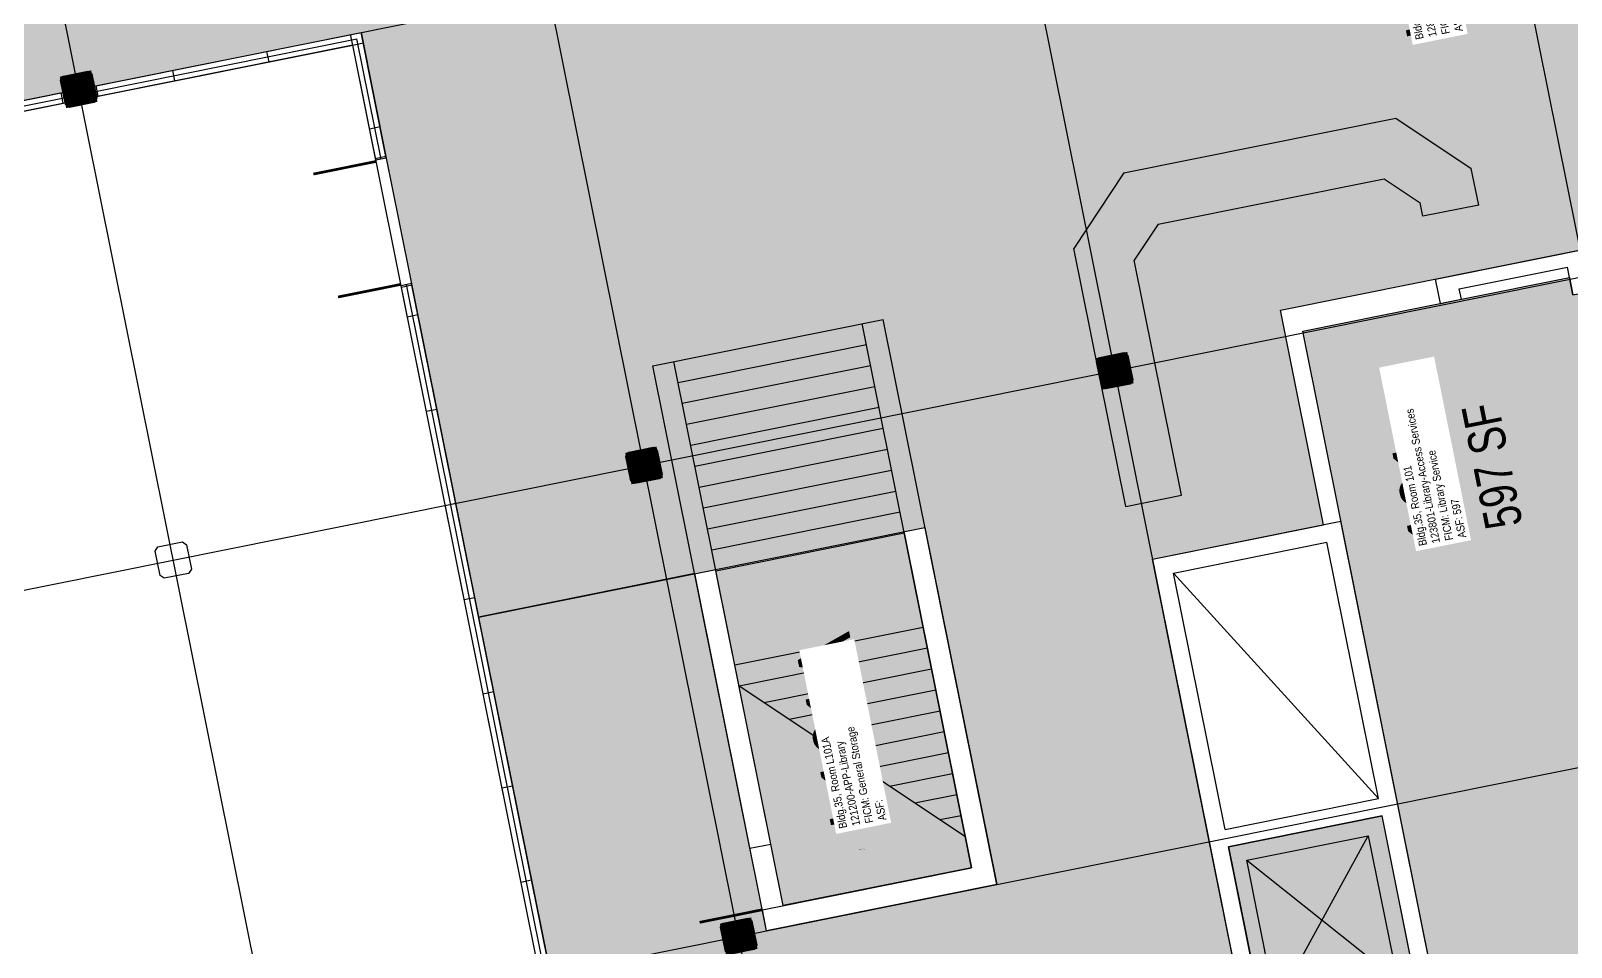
# Model space of a CAD drawing. Header units: inches. Extents: x 69201055 to 69205028, y 27678536 to 27681908.
# Drawn here: x 69203412 to 69204278, y 27679836 to 27680352 of the extents above; entities that cross this region are included whole.
import ezdxf
from ezdxf.enums import TextEntityAlignment as Align

# ---------------------------------------------------------------- set-up
doc = ezdxf.new("R2010")
doc.units = ezdxf.units.IN
doc.header["$LTSCALE"] = 10
doc.header["$MEASUREMENT"] = 0
doc.layers.get('0').update_dxf_attribs({"linetype": 'CONTINUOUS'})
for name, color, linetype in [('A-COLS', 5, 'CONTINUOUS'), ('A-DOOR', 2, 'CONTINUOUS'), ('A-FLOR', 3, 'CONTINUOUS'), ('A-GLAZ', 1, 'CONTINUOUS'), ('A-GRID', 1, 'CONTINUOUS'), ('A-IDEN-RNUM', 7, 'CONTINUOUS'), ('A-IDEN-SNUM', 4, 'CONTINUOUS'), ('A-IDEN-VNUM', 4, 'CONTINUOUS'), ('A-WALL', 5, 'CONTINUOUS'), ('AREA-ASSIGN', 7, 'CONTINUOUS'), ('AREA-GROSS', 1, 'CONTINUOUS'), ('AREA-TEXT', 3, 'CONTINUOUS'), ('Rooms-Category-Color', 7, 'CONTINUOUS'), ('Rooms-College-Color', 7, 'CONTINUOUS'), ('Rooms-Department-Color', 7, 'CONTINUOUS'), ('Rooms-Division-Color', 7, 'CONTINUOUS'), ('Rooms-Information', 7, 'CONTINUOUS')]:
    doc.layers.add(name, color=color, linetype=linetype)
doc.styles.add('CP_AREA', font='arial.ttf', dxfattribs={"height": 15})
doc.styles.add('CP_ROOMSNUMBER', font='arial.ttf', dxfattribs={"height": 1})
doc.styles.add('CP_ROOMVNUMBER', font='arial.ttf', dxfattribs={"width": 0.85, "height": 0.075})

# ---------------------------------------------------------------- blocks, each defined once
blk = doc.blocks.new('COL')
at = {"layer": 'A-COLS', "const_width": 18}
blk.add_lwpolyline([(0, 9), (0, -9)], dxfattribs=at)
at = {"layer": 'A-COLS'}
blk.add_lwpolyline([(9, 7), (9, -7), (7, -9), (-7, -9), (-9, -7), (-9, 7), (-7, 9), (7, 9)], close=True, dxfattribs=at)

msp = doc.modelspace()

# ---------------------------------------------------------------- hatches: boundary and pattern name
at = {"layer": 'Rooms-Category-Color', "true_color": 0xadadad}
for points in [[(69202189.7, 27679682), (69202220.46, 27679529.06), (69202223.4, 27679529.65), (69202258.69, 27679536.75), (69202461.63, 27679577.56), (69202482.22, 27679581.7), (69202488.1, 27679582.88), (69202493.98, 27679584.06), (69202507.71, 27679586.82), (69202543, 27679593.92), (69202591.04, 27679603.58), (69202507.65, 27680018.28), (69202506.47, 27680024.16), (69202486.36, 27680124.16), (69202485.77, 27680127.1), (69203597.52, 27680350.64), (69203611.71, 27680280.05), (69203618.81, 27680244.76), (69203663.61, 27680021.95), (69203914.59, 27680072.41), (69203954.95, 27679871.7), (69203825.54, 27679845.68), (69203785.18, 27680046.39), (69203663.61, 27680021.95), (69203703.97, 27679821.24), (69203704.56, 27679818.3), (69203714.22, 27679770.26), (69203721.32, 27679734.96), (69203729.99, 27679691.83), (69203732.93, 27679692.42), (69203782.93, 27679702.47), (69203788.81, 27679703.65), (69203830.97, 27679712.13), (69203832.93, 27679712.53), (69203838.81, 27679713.71), (69204100.57, 27679766.34), (69204073.57, 27679900.65), (69204042.62, 27680054.57), (69204138.7, 27680073.89), (69204114.45, 27680194.48), (69204538.95, 27680279.83), (69204544.83, 27680281.02), (69204541.09, 27680299.64), (69204533.99, 27680334.94), (69204533.4, 27680337.88), (69204526.3, 27680373.17), (69204513.29, 27680437.88), (69204506.2, 27680473.17), (69204505.21, 27680478.07), (69204498.12, 27680513.37), (69204496.34, 27680522.19), (69204492.79, 27680539.84), (69204473.28, 27680636.89), (69204052.7, 27680552.33), (69203956.62, 27680533.01), (69203952.7, 27680532.22), (69203155.65, 27680371.95), (69203156.24, 27680369.01), (69203151.26, 27680368.01), (69203150.36, 27680367.83), (69202878.79, 27680313.23), (69202843.5, 27680306.13), (69202235.67, 27680183.91), (69202165.08, 27680169.72), (69202097.43, 27680156.12), (69202097.83, 27680154.15), (69202098.62, 27680150.23), (69202099.01, 27680148.27), (69202104.92, 27680118.86), (69202105.71, 27680114.94), (69202106.11, 27680112.98), (69202118.13, 27680053.18), (69202115.19, 27680052.58), (69202123.96, 27680008.98), (69202132.24, 27679967.81), (69202147, 27679894.38), (69202155.28, 27679853.2)], [(69204172.31, 27679805.25), (69204191.92, 27679809.19), (69204171.62, 27679910.17), (69204085.34, 27679892.82), (69204105.65, 27679791.84), (69204125.25, 27679795.78), (69204127.23, 27679785.98), (69204107.62, 27679782.04), (69204116.09, 27679739.88), (69204116.29, 27679738.9), (69204116.49, 27679737.92), (69204123.19, 27679704.59), (69204123.59, 27679702.63), (69204126.15, 27679689.88), (69204126.94, 27679685.96), (69204129.7, 27679672.24), (69204215.97, 27679689.58), (69204213.21, 27679703.31), (69204212.42, 27679707.23), (69204209.86, 27679719.97), (69204202.76, 27679755.27), (69204202.57, 27679756.25), (69204193.89, 27679799.38), (69204174.28, 27679795.44)]]:
    msp.add_hatch(color=253, dxfattribs=at).paths.add_polyline_path(points)
at = {"layer": 'Rooms-Category-Color', "true_color": 0x99d7b2}
msp.add_hatch(color=253, dxfattribs=at).paths.add_polyline_path([(69204127.01, 27680182.72), (69204216.23, 27680200.66), (69204277.01, 27680212.88), (69204278.98, 27680203.08), (69204285.84, 27680204.46), (69204389.93, 27679686.82), (69204233.07, 27679655.28)])
at = {"layer": 'Rooms-Category-Color', "true_color": 0xe3c5e1}
msp.add_hatch(color=254, dxfattribs=at).paths.add_polyline_path([(69203940.82, 27679881.1), (69203834.94, 27679859.81), (69203797.09, 27680048.04), (69203902.97, 27680069.33)])
at = {"layer": 'Rooms-College-Color', "true_color": 0xadadad}
for points in [[(69202189.7, 27679682), (69202220.46, 27679529.06), (69202223.4, 27679529.65), (69202258.69, 27679536.75), (69202461.63, 27679577.56), (69202482.22, 27679581.7), (69202488.1, 27679582.88), (69202493.98, 27679584.06), (69202507.71, 27679586.82), (69202543, 27679593.92), (69202591.04, 27679603.58), (69202507.65, 27680018.28), (69202506.47, 27680024.16), (69202486.36, 27680124.16), (69202485.77, 27680127.1), (69203597.52, 27680350.64), (69203611.71, 27680280.05), (69203618.81, 27680244.76), (69203663.61, 27680021.95), (69203914.59, 27680072.41), (69203954.95, 27679871.7), (69203825.54, 27679845.68), (69203785.18, 27680046.39), (69203663.61, 27680021.95), (69203703.97, 27679821.24), (69203704.56, 27679818.3), (69203714.22, 27679770.26), (69203721.32, 27679734.96), (69203729.99, 27679691.83), (69203732.93, 27679692.42), (69203782.93, 27679702.47), (69203788.81, 27679703.65), (69203830.97, 27679712.13), (69203832.93, 27679712.53), (69203838.81, 27679713.71), (69204100.57, 27679766.34), (69204073.57, 27679900.65), (69204042.62, 27680054.57), (69204138.7, 27680073.89), (69204114.45, 27680194.48), (69204538.95, 27680279.83), (69204544.83, 27680281.02), (69204541.09, 27680299.64), (69204533.99, 27680334.94), (69204533.4, 27680337.88), (69204526.3, 27680373.17), (69204513.29, 27680437.88), (69204506.2, 27680473.17), (69204505.21, 27680478.07), (69204498.12, 27680513.37), (69204496.34, 27680522.19), (69204492.79, 27680539.84), (69204473.28, 27680636.89), (69204052.7, 27680552.33), (69203956.62, 27680533.01), (69203952.7, 27680532.22), (69203155.65, 27680371.95), (69203156.24, 27680369.01), (69203151.26, 27680368.01), (69203150.36, 27680367.83), (69202878.79, 27680313.23), (69202843.5, 27680306.13), (69202235.67, 27680183.91), (69202165.08, 27680169.72), (69202097.43, 27680156.12), (69202097.83, 27680154.15), (69202098.62, 27680150.23), (69202099.01, 27680148.27), (69202104.92, 27680118.86), (69202105.71, 27680114.94), (69202106.11, 27680112.98), (69202118.13, 27680053.18), (69202115.19, 27680052.58), (69202123.96, 27680008.98), (69202132.24, 27679967.81), (69202147, 27679894.38), (69202155.28, 27679853.2)], [(69203940.82, 27679881.1), (69203834.94, 27679859.81), (69203797.09, 27680048.04), (69203902.97, 27680069.33)]]:
    msp.add_hatch(color=253, dxfattribs=at).paths.add_polyline_path(points)
at = {"layer": 'Rooms-College-Color', "true_color": 0x80bc67}
for points in [[(69204127.01, 27680182.72), (69204216.23, 27680200.66), (69204277.01, 27680212.88), (69204278.98, 27680203.08), (69204285.84, 27680204.46), (69204389.93, 27679686.82), (69204233.07, 27679655.28)], [(69204172.31, 27679805.25), (69204191.92, 27679809.19), (69204171.62, 27679910.17), (69204085.34, 27679892.82), (69204105.65, 27679791.84), (69204125.25, 27679795.78), (69204127.23, 27679785.98), (69204107.62, 27679782.04), (69204116.09, 27679739.88), (69204116.29, 27679738.9), (69204116.49, 27679737.92), (69204123.19, 27679704.59), (69204123.59, 27679702.63), (69204126.15, 27679689.88), (69204126.94, 27679685.96), (69204129.7, 27679672.24), (69204215.97, 27679689.58), (69204213.21, 27679703.31), (69204212.42, 27679707.23), (69204209.86, 27679719.97), (69204202.76, 27679755.27), (69204202.57, 27679756.25), (69204193.89, 27679799.38), (69204174.28, 27679795.44)]]:
    msp.add_hatch(color=83, dxfattribs=at).paths.add_polyline_path(points)
at = {"layer": 'Rooms-Department-Color', "true_color": 0xacacac}
for points in [[(69202189.7, 27679682), (69202220.46, 27679529.06), (69202223.4, 27679529.65), (69202258.69, 27679536.75), (69202461.63, 27679577.56), (69202482.22, 27679581.7), (69202488.1, 27679582.88), (69202493.98, 27679584.06), (69202507.71, 27679586.82), (69202543, 27679593.92), (69202591.04, 27679603.58), (69202507.65, 27680018.28), (69202506.47, 27680024.16), (69202486.36, 27680124.16), (69202485.77, 27680127.1), (69203597.52, 27680350.64), (69203611.71, 27680280.05), (69203618.81, 27680244.76), (69203663.61, 27680021.95), (69203914.59, 27680072.41), (69203954.95, 27679871.7), (69203825.54, 27679845.68), (69203785.18, 27680046.39), (69203663.61, 27680021.95), (69203703.97, 27679821.24), (69203704.56, 27679818.3), (69203714.22, 27679770.26), (69203721.32, 27679734.96), (69203729.99, 27679691.83), (69203732.93, 27679692.42), (69203782.93, 27679702.47), (69203788.81, 27679703.65), (69203830.97, 27679712.13), (69203832.93, 27679712.53), (69203838.81, 27679713.71), (69204100.57, 27679766.34), (69204073.57, 27679900.65), (69204042.62, 27680054.57), (69204138.7, 27680073.89), (69204114.45, 27680194.48), (69204538.95, 27680279.83), (69204544.83, 27680281.02), (69204541.09, 27680299.64), (69204533.99, 27680334.94), (69204533.4, 27680337.88), (69204526.3, 27680373.17), (69204513.29, 27680437.88), (69204506.2, 27680473.17), (69204505.21, 27680478.07), (69204498.12, 27680513.37), (69204496.34, 27680522.19), (69204492.79, 27680539.84), (69204473.28, 27680636.89), (69204052.7, 27680552.33), (69203956.62, 27680533.01), (69203952.7, 27680532.22), (69203155.65, 27680371.95), (69203156.24, 27680369.01), (69203151.26, 27680368.01), (69203150.36, 27680367.83), (69202878.79, 27680313.23), (69202843.5, 27680306.13), (69202235.67, 27680183.91), (69202165.08, 27680169.72), (69202097.43, 27680156.12), (69202097.83, 27680154.15), (69202098.62, 27680150.23), (69202099.01, 27680148.27), (69202104.92, 27680118.86), (69202105.71, 27680114.94), (69202106.11, 27680112.98), (69202118.13, 27680053.18), (69202115.19, 27680052.58), (69202123.96, 27680008.98), (69202132.24, 27679967.81), (69202147, 27679894.38), (69202155.28, 27679853.2)], [(69204172.31, 27679805.25), (69204191.92, 27679809.19), (69204171.62, 27679910.17), (69204085.34, 27679892.82), (69204105.65, 27679791.84), (69204125.25, 27679795.78), (69204127.23, 27679785.98), (69204107.62, 27679782.04), (69204116.09, 27679739.88), (69204116.29, 27679738.9), (69204116.49, 27679737.92), (69204123.19, 27679704.59), (69204123.59, 27679702.63), (69204126.15, 27679689.88), (69204126.94, 27679685.96), (69204129.7, 27679672.24), (69204215.97, 27679689.58), (69204213.21, 27679703.31), (69204212.42, 27679707.23), (69204209.86, 27679719.97), (69204202.76, 27679755.27), (69204202.57, 27679756.25), (69204193.89, 27679799.38), (69204174.28, 27679795.44)]]:
    msp.add_hatch(color=253, dxfattribs=at).paths.add_polyline_path(points)
at = {"layer": 'Rooms-Department-Color', "true_color": 0x62f98f}
for points in [[(69204127.01, 27680182.72), (69204216.23, 27680200.66), (69204277.01, 27680212.88), (69204278.98, 27680203.08), (69204285.84, 27680204.46), (69204389.93, 27679686.82), (69204233.07, 27679655.28)], [(69203940.82, 27679881.1), (69203834.94, 27679859.81), (69203797.09, 27680048.04), (69203902.97, 27680069.33)]]:
    msp.add_hatch(color=91, dxfattribs=at).paths.add_polyline_path(points)
at = {"layer": 'Rooms-Division-Color', "true_color": 0xadadad}
for points in [[(69202189.7, 27679682), (69202220.46, 27679529.06), (69202223.4, 27679529.65), (69202258.69, 27679536.75), (69202461.63, 27679577.56), (69202482.22, 27679581.7), (69202488.1, 27679582.88), (69202493.98, 27679584.06), (69202507.71, 27679586.82), (69202543, 27679593.92), (69202591.04, 27679603.58), (69202507.65, 27680018.28), (69202506.47, 27680024.16), (69202486.36, 27680124.16), (69202485.77, 27680127.1), (69203597.52, 27680350.64), (69203611.71, 27680280.05), (69203618.81, 27680244.76), (69203663.61, 27680021.95), (69203914.59, 27680072.41), (69203954.95, 27679871.7), (69203825.54, 27679845.68), (69203785.18, 27680046.39), (69203663.61, 27680021.95), (69203703.97, 27679821.24), (69203704.56, 27679818.3), (69203714.22, 27679770.26), (69203721.32, 27679734.96), (69203729.99, 27679691.83), (69203732.93, 27679692.42), (69203782.93, 27679702.47), (69203788.81, 27679703.65), (69203830.97, 27679712.13), (69203832.93, 27679712.53), (69203838.81, 27679713.71), (69204100.57, 27679766.34), (69204073.57, 27679900.65), (69204042.62, 27680054.57), (69204138.7, 27680073.89), (69204114.45, 27680194.48), (69204538.95, 27680279.83), (69204544.83, 27680281.02), (69204541.09, 27680299.64), (69204533.99, 27680334.94), (69204533.4, 27680337.88), (69204526.3, 27680373.17), (69204513.29, 27680437.88), (69204506.2, 27680473.17), (69204505.21, 27680478.07), (69204498.12, 27680513.37), (69204496.34, 27680522.19), (69204492.79, 27680539.84), (69204473.28, 27680636.89), (69204052.7, 27680552.33), (69203956.62, 27680533.01), (69203952.7, 27680532.22), (69203155.65, 27680371.95), (69203156.24, 27680369.01), (69203151.26, 27680368.01), (69203150.36, 27680367.83), (69202878.79, 27680313.23), (69202843.5, 27680306.13), (69202235.67, 27680183.91), (69202165.08, 27680169.72), (69202097.43, 27680156.12), (69202097.83, 27680154.15), (69202098.62, 27680150.23), (69202099.01, 27680148.27), (69202104.92, 27680118.86), (69202105.71, 27680114.94), (69202106.11, 27680112.98), (69202118.13, 27680053.18), (69202115.19, 27680052.58), (69202123.96, 27680008.98), (69202132.24, 27679967.81), (69202147, 27679894.38), (69202155.28, 27679853.2)], [(69204172.31, 27679805.25), (69204191.92, 27679809.19), (69204171.62, 27679910.17), (69204085.34, 27679892.82), (69204105.65, 27679791.84), (69204125.25, 27679795.78), (69204127.23, 27679785.98), (69204107.62, 27679782.04), (69204116.09, 27679739.88), (69204116.29, 27679738.9), (69204116.49, 27679737.92), (69204123.19, 27679704.59), (69204123.59, 27679702.63), (69204126.15, 27679689.88), (69204126.94, 27679685.96), (69204129.7, 27679672.24), (69204215.97, 27679689.58), (69204213.21, 27679703.31), (69204212.42, 27679707.23), (69204209.86, 27679719.97), (69204202.76, 27679755.27), (69204202.57, 27679756.25), (69204193.89, 27679799.38), (69204174.28, 27679795.44)]]:
    msp.add_hatch(color=253, dxfattribs=at).paths.add_polyline_path(points)
at = {"layer": 'Rooms-Division-Color', "true_color": 0x62f98f}
for points in [[(69204127.01, 27680182.72), (69204216.23, 27680200.66), (69204277.01, 27680212.88), (69204278.98, 27680203.08), (69204285.84, 27680204.46), (69204389.93, 27679686.82), (69204233.07, 27679655.28)], [(69203940.82, 27679881.1), (69203834.94, 27679859.81), (69203797.09, 27680048.04), (69203902.97, 27680069.33)]]:
    msp.add_hatch(color=91, dxfattribs=at).paths.add_polyline_path(points)

# ---------------------------------------------------------------- linework, layer by layer
at = {"layer": 'A-DOOR'}
for points in [[(69203605.98, 27680278.14, 1.5, 1.5, 0), (69203570.69, 27680271.04, 0, 0, 0), (69203570.83, 27680270.3, 0, 0, 0.414214), (69203614.4, 27680243.87, 0, 0, 0.414214)], [(69203619.88, 27680209.02, 1.5, 1.5, 0), (69203584.58, 27680201.92, 0, 0, 0), (69203584.44, 27680202.66, 0, 0, -0.414214), (69203614.4, 27680243.87, 0, 0, -0.414214)], [(69203823.17, 27679857.45, 1.5, 1.5, 0), (69203787.88, 27679850.35, 0, 0, 0), (69203787.73, 27679851.08, 0, 0, -0.402069), (69203816.22, 27679892.03, 0, 0, -0.414214)]]:
    msp.add_lwpolyline(points, format="xyseb", dxfattribs=at)
at = {"layer": 'A-FLOR'}
for p, q in [((69204026.51, 27680271.66), (69204179.45, 27680302.41)), ((69204179.45, 27680302.41), (69204221.84, 27680274.21)), ((69204225.98, 27680253.62), (69204221.84, 27680274.21)), ((69204026.51, 27680271.66), (69203998.31, 27680229.27)), ((69204045.81, 27680242.9), (69204172.76, 27680268.42)), ((69204172.76, 27680268.42), (69204193.08, 27680254.91)), ((69204194.61, 27680247.32), (69204193.08, 27680254.91)), ((69204225.98, 27680253.62), (69204194.61, 27680247.32)), ((69204045.81, 27680242.9), (69204032.3, 27680222.58)), ((69204027.49, 27680084.17), (69203998.31, 27680229.27)), ((69204058.86, 27680090.48), (69204032.3, 27680222.58)), ((69203761.67, 27680163.32), (69203891.08, 27680189.34)), ((69203940.82, 27679881.1), (69203879.31, 27680186.98)), ((69203954.95, 27679871.7), (69203891.08, 27680189.34)), ((69203775.8, 27680153.92), (69203881.68, 27680175.21)), ((69203816.22, 27679892.03), (69203761.67, 27680163.32)), ((69203827.98, 27679894.4), (69203773.43, 27680165.69)), ((69203778.16, 27680142.16), (69203884.04, 27680163.45)), ((69203780.53, 27680130.39), (69203886.41, 27680151.68)), ((69203782.89, 27680118.63), (69203888.78, 27680139.92)), ((69203785.26, 27680106.87), (69203891.14, 27680128.16)), ((69203787.63, 27680095.1), (69203893.51, 27680116.39)), ((69203789.99, 27680083.34), (69203895.87, 27680104.63)), ((69203792.36, 27680071.57), (69203898.24, 27680092.86)), ((69204027.49, 27680084.17), (69204058.86, 27680090.48)), ((69203794.72, 27680059.81), (69203900.6, 27680081.1)), ((69203797.09, 27680048.04), (69203902.97, 27680069.33)), ((69204054.39, 27680046.74), (69204169.64, 27679919.97)), ((69203807.73, 27679995.1), (69203913.61, 27680016.39)), ((69203810.1, 27679983.34), (69203915.98, 27680004.63)), ((69203824.14, 27679973.92), (69203918.34, 27679992.86)), ((69203810.11, 27679983.26), (69203937.31, 27679898.57)), ((69203838.26, 27679964.52), (69203920.71, 27679981.1)), ((69203852.38, 27679955.12), (69203923.08, 27679969.33)), ((69203866.5, 27679945.72), (69203925.44, 27679957.57)), ((69203880.61, 27679936.32), (69203927.81, 27679945.81)), ((69203894.73, 27679926.91), (69203930.17, 27679934.04)), ((69203908.85, 27679917.51), (69203932.54, 27679922.28)), ((69203922.97, 27679908.11), (69203934.9, 27679910.51)), ((69204095.54, 27679885.27), (69204163.92, 27679899.02)), ((69204111.88, 27679804.04), (69204163.92, 27679899.02)), ((69204163.92, 27679899.02), (69204180.25, 27679817.79)), ((69204111.88, 27679804.04), (69204095.54, 27679885.27)), ((69204095.54, 27679885.27), (69204180.25, 27679817.79)), ((69203825.54, 27679845.68), (69203823.17, 27679857.45))]:
    msp.add_line(p, q, dxfattribs=at)
for points in [[(69203816.22, 27679892.03), (69203827.98, 27679894.4)], [(69203823.17, 27679857.45), (69203940.82, 27679881.1)], [(69203825.54, 27679845.68), (69203954.95, 27679871.7)]]:
    msp.add_lwpolyline(points, dxfattribs=at)
at = {"layer": 'A-GLAZ'}
for p, q in [((69203447.52, 27680320.48), (69203597.52, 27680350.64)), ((69203611.71, 27680280.05), (69203597.52, 27680350.64)), ((69203448.12, 27680317.54), (69203595.17, 27680347.11)), ((69203448.71, 27680314.6), (69203592.82, 27680343.58)), ((69203592.82, 27680343.58), (69203591.64, 27680349.46)), ((69203592.82, 27680343.58), (69203598.7, 27680344.76)), ((69203605.83, 27680278.87), (69203592.82, 27680343.58)), ((69203608.77, 27680279.46), (69203595.17, 27680347.11)), ((69203545.76, 27680334.11), (69203544.58, 27680340)), ((69203492.82, 27680323.47), (69203491.64, 27680329.35)), ((69203182.82, 27680267.26), (69203429.88, 27680316.93)), ((69203430.08, 27680310.85), (69203428.9, 27680316.73)), ((69203449.69, 27680314.8), (69203448.5, 27680320.68)), ((69203183.41, 27680264.31), (69203430.47, 27680313.99)), ((69203184, 27680261.37), (69203431.06, 27680311.05)), ((69203602.28, 27680296.52), (69203608.17, 27680297.7)), ((69203605.64, 27680279.85), (69203611.52, 27680281.03)), ((69203696.91, 27679825.94), (69203620.03, 27680208.28)), ((69203626.11, 27680208.49), (69203620.22, 27680207.3)), ((69203700.44, 27679823.59), (69203622.97, 27680208.88)), ((69203703.97, 27679821.24), (69203625.91, 27680209.47)), ((69203629.46, 27680191.82), (69203623.57, 27680190.64)), ((69203634.22, 27680137.7), (69203640.1, 27680138.88)), ((69203644.86, 27680084.76), (69203650.75, 27680085.94)), ((69203655.51, 27680031.82), (69203661.39, 27680033)), ((69203666.15, 27679978.88), (69203672.04, 27679980.06)), ((69203676.8, 27679925.93), (69203682.68, 27679927.12)), ((69203687.44, 27679872.99), (69203693.33, 27679874.18))]:
    msp.add_line(p, q, dxfattribs=at)
at = {"layer": 'A-GRID'}
for p, q in [((69204498.93, 27679154.87), (69203966.68, 27681801.89)), ((69204234.23, 27679101.64), (69203701.98, 27681748.67)), ((69203969.52, 27679048.42), (69203437.28, 27681695.44)), ((69203704.82, 27678995.2), (69203172.58, 27681642.22)), ((69201321.08, 27679892.91), (69204762.21, 27680584.83)), ((69201374.31, 27679628.21), (69204815.44, 27680320.13)), ((69201601.91, 27679398.57), (69204868.66, 27680055.42))]:
    msp.add_line(p, q, dxfattribs=at)
at = {"layer": 'A-WALL'}
for p, q in [((69204201.7, 27680212.02), (69204668.36, 27680305.85)), ((69203611.71, 27680280.05), (69203605.83, 27680278.87)), ((69204204.46, 27680198.3), (69204201.7, 27680212.02)), ((69204215.04, 27680206.54), (69204275.83, 27680218.77)), ((69204216.23, 27680200.66), (69204277.01, 27680212.88)), ((69204278.98, 27680203.08), (69204275.83, 27680218.77)), ((69203625.91, 27680209.47), (69203620.03, 27680208.28)), ((69204216.23, 27680200.66), (69204215.04, 27680206.54)), ((69204204.46, 27680198.3), (69204216.23, 27680200.66)), ((69204042.62, 27680054.57), (69204148.5, 27680075.86)), ((69204212.57, 27679757.24), (69204148.5, 27680075.86)), ((69204054.39, 27680046.74), (69204140.67, 27680064.09)), ((69204169.64, 27679919.97), (69204140.67, 27680064.09)), ((69204106.69, 27679735.95), (69204042.62, 27680054.57)), ((69204083.37, 27679902.62), (69204054.39, 27680046.74)), ((69204083.37, 27679902.62), (69204169.64, 27679919.97)), ((69204085.34, 27679892.82), (69204171.62, 27679910.17)), ((69204191.92, 27679809.19), (69204171.62, 27679910.17)), ((69204105.65, 27679791.84), (69204085.34, 27679892.82))]:
    msp.add_line(p, q, dxfattribs=at)
msp.add_lwpolyline([(69203499.37, 27680062.64), (69203502.13, 27680048.92), (69203500.56, 27680046.56), (69203486.84, 27680043.8), (69203484.48, 27680045.37), (69203481.72, 27680059.09), (69203483.29, 27680061.45), (69203497.01, 27680064.21)], close=True, dxfattribs=at)
at = {"layer": 'AREA-ASSIGN'}
for points in [[(69202485.77, 27680127.1), (69203597.52, 27680350.64), (69203611.71, 27680280.05), (69203618.81, 27680244.76), (69203663.61, 27680021.95), (69203914.59, 27680072.41), (69203954.95, 27679871.7), (69203825.54, 27679845.68), (69203785.18, 27680046.39), (69203663.61, 27680021.95), (69203703.97, 27679821.24)], [(69204100.57, 27679766.34), (69204073.57, 27679900.65), (69204042.62, 27680054.57), (69204138.7, 27680073.89), (69204114.45, 27680194.48), (69204538.95, 27680279.83)]]:
    msp.add_lwpolyline(points, dxfattribs=at)
for points in [[(69204127.01, 27680182.72), (69204216.23, 27680200.66), (69204277.01, 27680212.88), (69204278.98, 27680203.08), (69204285.84, 27680204.46), (69204389.93, 27679686.82), (69204233.07, 27679655.28)], [(69203940.82, 27679881.1), (69203834.94, 27679859.81), (69203797.09, 27680048.04), (69203902.97, 27680069.33)], [(69204172.31, 27679805.25), (69204191.92, 27679809.19), (69204171.62, 27679910.17), (69204085.34, 27679892.82), (69204105.65, 27679791.84), (69204125.25, 27679795.78), (69204127.23, 27679785.98), (69204107.62, 27679782.04), (69204116.09, 27679739.88), (69204116.29, 27679738.9), (69204116.49, 27679737.92), (69204123.19, 27679704.59), (69204123.59, 27679702.63), (69204126.15, 27679689.88), (69204126.94, 27679685.96), (69204129.7, 27679672.24), (69204215.97, 27679689.58), (69204213.21, 27679703.31), (69204212.42, 27679707.23), (69204209.86, 27679719.97), (69204202.76, 27679755.27), (69204202.57, 27679756.25), (69204193.89, 27679799.38), (69204174.28, 27679795.44)]]:
    msp.add_lwpolyline(points, close=True, dxfattribs=at)
at = {"layer": 'AREA-GROSS'}
msp.add_lwpolyline([(69203073.39, 27679700.56), (69203696.91, 27679825.94), (69203592.82, 27680343.58), (69202492.84, 27680122.4)], dxfattribs=at)

# ---------------------------------------------------------------- block references
at = {"rotation": 11.36903025436199}
for p in [(69203438.7, 27680318.71), (69204021.33, 27680160.45), (69203756.63, 27680107.23), (69203809.85, 27679842.53)]:
    msp.add_blockref('COL', p, dxfattribs=at)

# ---------------------------------------------------------------- texts
at = {"layer": 'A-IDEN-RNUM', "style": 'CP_ROOMSNUMBER'}
msp.add_text('0101-00', height=0.36, rotation=11.36903, dxfattribs=at).set_placement((69204197.48, 27680094.49), align=Align.MIDDLE_CENTER)
msp.add_text('L101-A0', height=0.36, rotation=11.36903, dxfattribs=at).set_placement((69203879.87, 27679891.2), align=Align.MIDDLE)
at = {"layer": 'A-IDEN-SNUM', "style": 'CP_ROOMSNUMBER'}
msp.add_text('0350010100', height=0.36, rotation=11.36903, dxfattribs=at).set_placement((69204196.45, 27680094.72), align=Align.MIDDLE_CENTER)
msp.add_text('0350L101A0', height=0.36, rotation=11.36903, dxfattribs=at).set_placement((69203878.84, 27679891.43), align=Align.MIDDLE)
at = {"layer": 'A-IDEN-VNUM', "style": 'CP_ROOMVNUMBER', "width": 0.85}
for s, p in [('L101', (69204193.57, 27680389.33)), ('101', (69204197.48, 27680094.49))]:
    msp.add_text(s, height=31.5, rotation=101.36903, dxfattribs=at).set_placement(p, align=Align.MIDDLE_CENTER)
msp.add_text('L101A', height=31.5, rotation=101.36903, dxfattribs=at).set_placement((69203867.11, 27679958.08), align=Align.MIDDLE)
at = {"layer": 'AREA-TEXT', "style": 'CP_AREA', "width": 0.75}
msp.add_text('597 SF', height=21, rotation=101.36903, dxfattribs=at).set_placement((69204233.5, 27680106.93), align=Align.MIDDLE_CENTER)

# ---------------------------------------------------------------- next in the draw order: texts
at = {"layer": 'Rooms-Information', "char_height": 4.5, "width": 100.8, "attachment_point": 7, "rotation": 101.36903, "style": 'CP_ROOMVNUMBER', "bg_fill": 3, "box_fill_scale": 1.5, "bg_fill_color": 256, "bg_fill_true_color": 13158600, "bg_fill_transparency": 0}
for s, insert in [('Bldg.35, Room L101^M^J128300-FacMgmt-Custodial Services^M^JFICM: Corridor / Circulation^M^JASF: ', (69204217.21, 27680351.64)), ('Bldg.35, Room 101^M^J123801-Library-Access Services^M^JFICM: Library Service^M^JASF: 597', (69204219.07, 27680067)), ('Bldg.35, Room L101A^M^J121200-APP-Library^M^JFICM: General Storage^M^JASF: ', (69203893.01, 27679908.1))]:
    msp.add_mtext(s, dxfattribs=dict(at, insert=insert))

doc.saveas('drawing.dxf')
